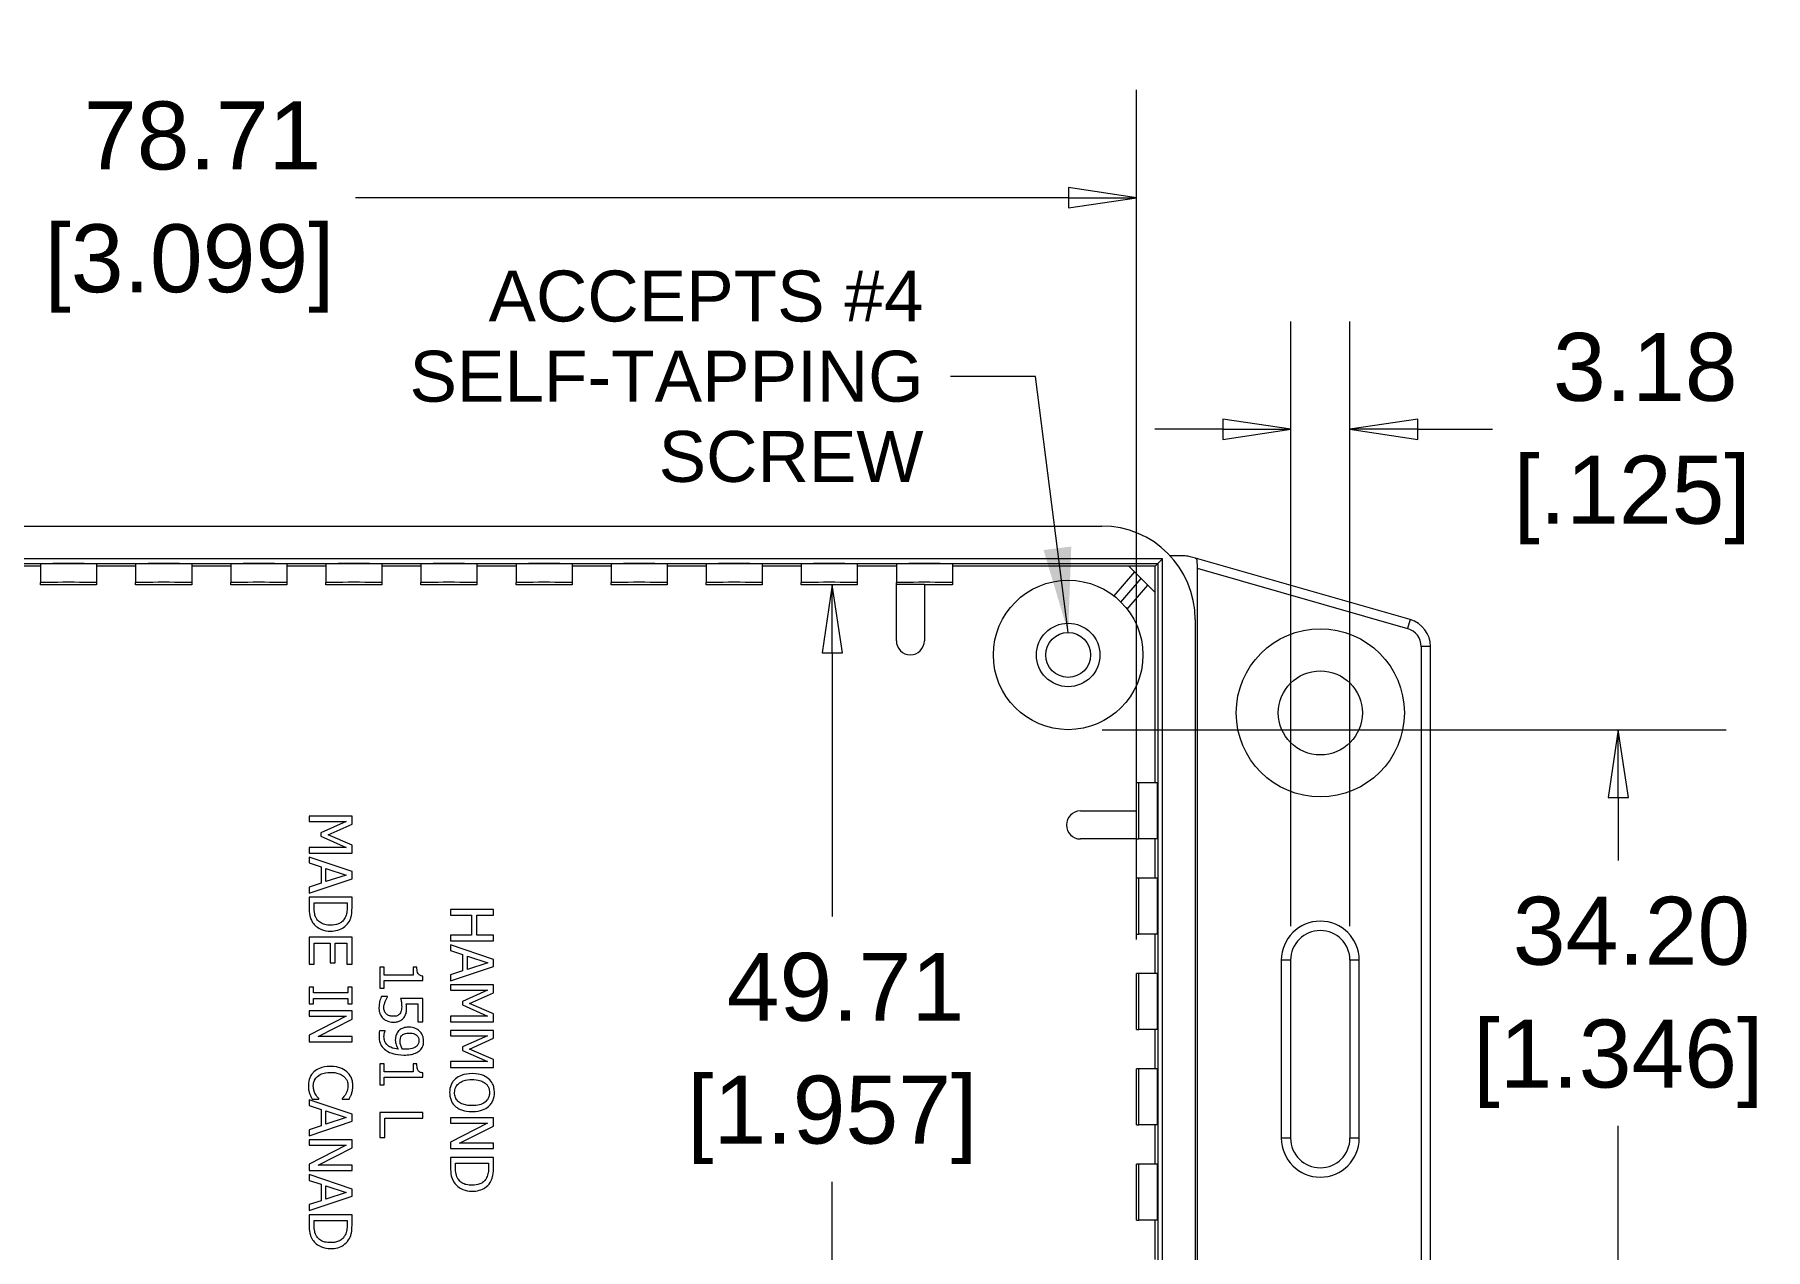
# Model space of a CAD drawing. Header units: millimetres. Extents: x 17 to 490, y 18 to 376.
# Drawn here: x 243.4 to 336.1, y 70.8 to 135.8 of the extents above; entities that cross this region are included whole.
import ezdxf

# ---------------------------------------------------------------- set-up
doc = ezdxf.new("R2010")
doc.units = ezdxf.units.MM
doc.header["$LTSCALE"] = 1.818182
for name, color, linetype, lineweight in [('Dimension (ANSI)', 7, 'Continuous', 9), ('Symbol (ANSI)', 7, 'Continuous', 9), ('Visible (ANSI)', 7, 'Continuous', 9), ('Visible Narrow (ANSI)', 7, 'Continuous', 9)]:
    doc.layers.add(name, color=color, linetype=linetype, lineweight=lineweight)
doc.styles.add('Note Text (ANSI)', font='arial.ttf')
doc.dimstyles.new('Default - mm (ANSI)', dxfattribs={"dimscale": 1.818182, "dimtxt": 2, "dimasz": 2, "dimexe": 3.175, "dimexo": 1, "dimgap": 0.8, "dimtad": 0, "dimtih": 1, "dimtoh": 1, "dimrnd": 1e-08, "dimzin": 4, "dimdsep": 46, "dimtxsty": 'Note Text (ANSI)', "dimblk": 'Filled-1', "dimcen": 0.09, "dimdle": 10, "dimclrd": 256, "dimclre": 256, "dimclrt": 256, "dimadec": 1, "dimazin": 0, "dimtfac": 1.524, "dimtofl": 0, "dimtmove": 0, "dimatfit": 3, "dimfxl": 0, "dimtolj": 1, "dimtzin": 0, "dimlwd": -1, "dimlwe": -1, "dimarcsym": 0})
doc.dimstyles.new('Default - mm (ANSI)$7', dxfattribs={"dimscale": 1.818182, "dimtxt": 2, "dimasz": 2.5, "dimexe": 3.175, "dimexo": 1, "dimgap": 0.8, "dimtad": 0, "dimtih": 1, "dimtoh": 1, "dimrnd": 1e-08, "dimzin": 4, "dimdsep": 46, "dimtxsty": 'Note Text (ANSI)', "dimblk": 'Filled-1', "dimcen": 0.09, "dimdle": 10, "dimclrd": 256, "dimclre": 256, "dimclrt": 256, "dimadec": 1, "dimazin": 0, "dimtfac": 1.524, "dimtofl": 0, "dimtmove": 0, "dimatfit": 3, "dimfxl": 0, "dimtolj": 1, "dimtzin": 0, "dimlwd": -1, "dimlwe": -1, "dimarcsym": 0})

# ---------------------------------------------------------------- blocks, each defined once
blk = doc.blocks.new('Filled-1')
at = {"color": 0}
for p, q in [((0, 0), (-1, 0.15)), ((-1, 0.15), (-1, -0.15)), ((-1, 0), (0, 0)), ((-1, -0.15), (0, 0))]:
    blk.add_line(p, q, dxfattribs=at)
at = {"color": 0, "flags": 128}
blk.add_lwpolyline([(-1, -0.15), (0, 0), (-1, 0.15), (-1, -0.15)], dxfattribs=at)
at = {"color": 0}
blk.add_solid([(-1, -0.15), (0, 0), (-1, 0.15), (-1, -0.15)], dxfattribs=at)
blk = doc.blocks.new('*D26')
at = {"layer": 'Defpoints', "color": 0, "transparency": 16777216}
for p in [(302.421, 127.05), (223.709, 85.532), (302.421, 85.532)]:
    blk.add_point(p, dxfattribs=at)
at = {"layer": 'Dimension (ANSI)', "transparency": 16777216}
for p, q in [((223.709, 87.35), (223.709, 132.823)), ((302.421, 87.35), (302.421, 132.823)), ((227.346, 127.05), (242.835, 127.05)), ((298.785, 127.05), (260.605, 127.05))]:
    blk.add_line(p, q, dxfattribs=at)
at = {"layer": 'Dimension (ANSI)', "transparency": 16777216, "xscale": 3.636363636363636, "yscale": 3.636363636363636, "zscale": 3.636363636363636, "rotation": 180}
blk.add_blockref('Filled-1', (223.709, 127.05), dxfattribs=at)
at = {"layer": 'Dimension (ANSI)', "transparency": 16777216, "xscale": 3.636363636363636, "yscale": 3.636363636363636, "zscale": 3.636363636363636}
blk.add_blockref('Filled-1', (302.421, 127.05), dxfattribs=at)
at = {"layer": 'Dimension (ANSI)', "transparency": 16777216, "attachment_point": 5, "style": 'Note Text (ANSI)'}
for s, insert, char_height in [('\\A1; 78.71', (251.72, 130.361), 3.6364), ('\\A1;[3.099]', (251.72, 123.265), 3.63636)]:
    blk.add_mtext(s, dxfattribs=dict(at, insert=insert, char_height=char_height))
blk = doc.blocks.new('*D27')
at = {"layer": 'Defpoints', "color": 0, "transparency": 16777216}
for p in [(287.474, 106.338), (284.474, 56.626), (286.134, 56.626)]:
    blk.add_point(p, dxfattribs=at)
at = {"layer": 'Dimension (ANSI)', "transparency": 16777216}
for p, q in [((286.134, 102.701), (286.134, 88.578)), ((286.134, 60.262), (286.134, 74.386))]:
    blk.add_line(p, q, dxfattribs=at)
at = {"layer": 'Dimension (ANSI)', "transparency": 16777216, "xscale": 3.636363636363636, "yscale": 3.636363636363636, "zscale": 3.636363636363636}
for p, rotation in [((286.134, 106.338), 90), ((286.134, 56.626), 270)]:
    blk.add_blockref('Filled-1', p, dxfattribs=dict(at, rotation=rotation))
at = {"layer": 'Dimension (ANSI)', "transparency": 16777216, "attachment_point": 5, "style": 'Note Text (ANSI)'}
for s, insert, char_height in [('\\A1; 49.71', (286.134, 84.793), 3.6364), ('\\A1;[1.957]', (286.134, 77.697), 3.63636)]:
    blk.add_mtext(s, dxfattribs=dict(at, insert=insert, char_height=char_height))
blk = doc.blocks.new('*D28')
at = {"layer": 'Defpoints', "color": 0, "transparency": 16777216}
for p in [(298.765, 98.582), (298.765, 64.382), (328.221, 64.382)]:
    blk.add_point(p, dxfattribs=at)
at = {"layer": 'Dimension (ANSI)', "transparency": 16777216}
for p, q in [((300.584, 98.582), (333.994, 98.582)), ((328.221, 94.946), (328.221, 91.579)), ((328.221, 68.018), (328.221, 77.385)), ((300.584, 64.382), (333.994, 64.382))]:
    blk.add_line(p, q, dxfattribs=at)
at = {"layer": 'Dimension (ANSI)', "transparency": 16777216, "xscale": 3.636363636363636, "yscale": 3.636363636363636, "zscale": 3.636363636363636}
for p, rotation in [((328.221, 98.582), 90), ((328.221, 64.382), 270)]:
    blk.add_blockref('Filled-1', p, dxfattribs=dict(at, rotation=rotation))
at = {"layer": 'Dimension (ANSI)', "transparency": 16777216, "attachment_point": 5, "style": 'Note Text (ANSI)'}
for s, insert, char_height in [('\\A1; 34.20', (328.221, 87.794), 3.6364), ('\\A1;[1.346]', (328.221, 80.697), 3.63636)]:
    blk.add_mtext(s, dxfattribs=dict(at, insert=insert, char_height=char_height))
blk = doc.blocks.new('*D41')
at = {"layer": 'Defpoints', "color": 0, "transparency": 16777216}
for p in [(310.678, 114.661), (310.678, 86.244), (313.853, 86.244)]:
    blk.add_point(p, dxfattribs=at)
at = {"layer": 'Dimension (ANSI)', "transparency": 16777216}
for p, q in [((310.678, 88.063), (310.678, 120.434)), ((313.853, 88.063), (313.853, 120.434)), ((307.042, 114.661), (303.405, 114.661)), ((317.489, 114.661), (321.486, 114.661))]:
    blk.add_line(p, q, dxfattribs=at)
at = {"layer": 'Dimension (ANSI)', "transparency": 16777216, "xscale": 3.636363636363636, "yscale": 3.636363636363636, "zscale": 3.636363636363636}
blk.add_blockref('Filled-1', (310.678, 114.661), dxfattribs=at)
at = {"layer": 'Dimension (ANSI)', "transparency": 16777216, "xscale": 3.636363636363636, "yscale": 3.636363636363636, "zscale": 3.636363636363636, "rotation": 180}
blk.add_blockref('Filled-1', (313.853, 114.661), dxfattribs=at)
at = {"layer": 'Dimension (ANSI)', "transparency": 16777216, "char_height": 3.6364, "attachment_point": 5, "style": 'Note Text (ANSI)'}
for s, insert in [('\\A1; 3.18', (328.958, 117.974)), ('\\A1;[.125]', (328.958, 110.876))]:
    blk.add_mtext(s, dxfattribs=dict(at, insert=insert))

msp = doc.modelspace()

# ---------------------------------------------------------------- linework, layer by layer
at = {"layer": 'Visible (ANSI)'}
for p, q in [((225.565, 109.482), (300.565, 109.482)), ((303.564, 107.481), (303.814, 107.731)), ((304.955, 107.882), (304.232, 107.882)), ((305.58, 107.763), (305.368, 107.824)), ((317.078, 104.473), (305.58, 107.763)), ((243.747, 107.338), (241.656, 107.338)), ((243.747, 107.462), (243.747, 106.462)), ((246.747, 107.462), (246.747, 106.462)), ((248.838, 107.338), (246.747, 107.338)), ((248.838, 107.462), (248.838, 106.462)), ((251.838, 107.462), (251.838, 106.462)), ((253.929, 107.338), (251.838, 107.338)), ((253.929, 107.462), (253.929, 106.462)), ((256.929, 107.462), (256.929, 106.462)), ((259.02, 107.338), (256.929, 107.338)), ((259.02, 107.462), (259.02, 106.462)), ((262.02, 107.462), (262.02, 106.462)), ((264.111, 107.338), (262.02, 107.338)), ((264.111, 107.462), (264.111, 106.462)), ((267.111, 107.462), (267.111, 106.462)), ((269.202, 107.338), (267.111, 107.338)), ((269.202, 107.462), (269.202, 106.462)), ((272.202, 107.462), (272.202, 106.462)), ((274.293, 107.338), (272.202, 107.338)), ((274.293, 107.462), (274.293, 106.462)), ((277.293, 107.462), (277.293, 106.462)), ((279.384, 107.338), (277.293, 107.338)), ((279.384, 107.462), (279.384, 106.462)), ((282.384, 107.462), (282.384, 106.462)), ((284.474, 107.338), (282.384, 107.338)), ((284.474, 107.462), (284.474, 106.462)), ((287.474, 107.462), (287.474, 106.462)), ((289.565, 107.338), (287.474, 107.338)), ((289.565, 107.462), (289.565, 106.462)), ((292.565, 107.462), (292.565, 106.462)), ((302.007, 107.338), (292.565, 107.338)), ((302.321, 107.024), (301.218, 105.742)), ((302.007, 107.338), (303.421, 105.924)), ((303.421, 107.338), (302.007, 107.338)), ((303.564, 107.481), (303.421, 107.338)), ((303.421, 105.924), (303.421, 107.338)), ((305.665, 107.219), (305.665, 55.745)), ((243.747, 106.338), (243.747, 106.462)), ((246.747, 106.338), (243.747, 106.338)), ((246.747, 106.462), (246.747, 106.338)), ((248.838, 106.338), (248.838, 106.462)), ((251.838, 106.338), (248.838, 106.338)), ((251.838, 106.462), (251.838, 106.338)), ((253.929, 106.338), (253.929, 106.462)), ((256.929, 106.338), (253.929, 106.338)), ((256.929, 106.462), (256.929, 106.338)), ((259.02, 106.338), (259.02, 106.462)), ((262.02, 106.338), (259.02, 106.338)), ((262.02, 106.462), (262.02, 106.338)), ((264.111, 106.338), (264.111, 106.462)), ((267.111, 106.338), (264.111, 106.338)), ((267.111, 106.462), (267.111, 106.338)), ((269.202, 106.338), (269.202, 106.462)), ((272.202, 106.338), (269.202, 106.338)), ((272.202, 106.462), (272.202, 106.338)), ((274.293, 106.338), (274.293, 106.462)), ((277.293, 106.338), (274.293, 106.338)), ((277.293, 106.462), (277.293, 106.338)), ((279.384, 106.338), (279.384, 106.462)), ((282.384, 106.338), (279.384, 106.338)), ((282.384, 106.462), (282.384, 106.338)), ((284.474, 106.338), (284.474, 106.462)), ((287.474, 106.338), (284.474, 106.338)), ((287.474, 106.462), (287.474, 106.338)), ((289.565, 106.349), (289.565, 106.462)), ((291.065, 106.349), (289.565, 106.349)), ((289.565, 103.338), (289.565, 106.349)), ((291.065, 106.349), (291.065, 103.338)), ((292.565, 106.338), (291.065, 106.338)), ((292.565, 106.462), (292.565, 106.338)), ((301.925, 105.035), (303.028, 106.317)), ((303.421, 95.732), (303.421, 105.924)), ((305.565, 104.482), (305.565, 58.482)), ((318.165, 59.933), (318.165, 103.031)), ((302.421, 94.232), (302.421, 95.732)), ((302.545, 95.732), (302.421, 95.732)), ((303.545, 95.732), (302.545, 95.732)), ((260.425, 93.949), (258.125, 93.949)), ((258.125, 93.949), (258.125, 93.664)), ((258.125, 93.664), (260.106, 93.664)), ((260.106, 93.664), (258.759, 93.069)), ((260.425, 93.532), (260.425, 93.949)), ((299.421, 94.232), (302.432, 94.232)), ((302.432, 92.732), (302.432, 94.232)), ((258.759, 93.069), (258.759, 92.883)), ((258.759, 92.883), (260.106, 92.283)), ((259.144, 92.958), (260.425, 93.532)), ((260.425, 92.402), (259.144, 92.958)), ((302.432, 92.732), (299.421, 92.732)), ((302.432, 92.732), (302.545, 92.732)), ((303.545, 92.732), (302.545, 92.732)), ((303.421, 90.632), (303.421, 92.732)), ((260.106, 92.283), (258.125, 92.283)), ((258.125, 92.283), (258.125, 91.977)), ((258.125, 91.977), (260.425, 91.977)), ((260.425, 90.984), (258.125, 91.759)), ((258.125, 91.759), (258.125, 91.45)), ((260.425, 91.977), (260.425, 92.402)), ((258.125, 91.45), (258.768, 91.241)), ((258.768, 91.241), (258.768, 90.363)), ((259.029, 90.447), (259.029, 91.157)), ((259.029, 91.157), (260.112, 90.803)), ((260.425, 90.607), (260.425, 90.984)), ((258.125, 89.832), (260.425, 90.607)), ((258.768, 90.363), (258.125, 90.154)), ((258.125, 90.154), (258.125, 89.832)), ((260.112, 90.803), (259.029, 90.447)), ((302.421, 87.632), (302.421, 90.632)), ((302.545, 90.632), (302.421, 90.632)), ((303.545, 90.632), (302.545, 90.632)), ((260.425, 89.614), (258.125, 89.614)), ((258.125, 89.614), (258.125, 89.085)), ((258.389, 89.075), (258.389, 89.308)), ((258.389, 89.308), (260.16, 89.308)), ((260.16, 89.308), (260.16, 89.075)), ((260.425, 89.09), (260.425, 89.614)), ((267.999, 88.951), (265.699, 88.951)), ((265.699, 88.951), (265.699, 88.646)), ((265.699, 88.646), (266.824, 88.646)), ((266.824, 88.646), (266.824, 87.587)), ((267.096, 87.587), (267.096, 88.646)), ((267.096, 88.646), (267.999, 88.646)), ((267.999, 88.646), (267.999, 88.951)), ((260.425, 87.469), (258.125, 87.469)), ((258.125, 87.469), (258.125, 86.03)), ((258.397, 86.03), (258.397, 87.163)), ((258.397, 87.163), (259.251, 87.163)), ((259.251, 87.163), (259.251, 86.106)), ((259.523, 86.106), (259.523, 87.163)), ((259.523, 87.163), (260.153, 87.163)), ((260.153, 87.163), (260.153, 86.03)), ((260.425, 86.03), (260.425, 87.469)), ((266.824, 87.587), (265.699, 87.587)), ((265.699, 87.587), (265.699, 87.281)), ((265.699, 87.281), (267.999, 87.281)), ((267.999, 87.587), (267.096, 87.587)), ((267.999, 87.281), (267.999, 87.587)), ((302.421, 87.632), (302.545, 87.632)), ((303.545, 87.632), (302.545, 87.632)), ((303.421, 85.532), (303.421, 87.632)), ((267.999, 86.288), (265.699, 87.063)), ((265.699, 87.063), (265.699, 86.754)), ((265.699, 86.754), (266.342, 86.545)), ((266.342, 86.545), (266.342, 85.667)), ((266.603, 85.751), (266.603, 86.461)), ((266.603, 86.461), (267.685, 86.107)), ((267.999, 85.911), (267.999, 86.288)), ((310.678, 76.719), (310.678, 86.244)), ((313.853, 86.244), (313.853, 76.719)), ((258.125, 86.03), (258.397, 86.03)), ((259.251, 86.106), (259.523, 86.106)), ((260.153, 86.03), (260.425, 86.03)), ((262.147, 85.866), (261.912, 85.866)), ((261.912, 85.866), (261.912, 84.744)), ((262.147, 85.448), (262.147, 85.866)), ((263.688, 85.448), (262.147, 85.448)), ((263.899, 85.866), (263.688, 85.866)), ((263.688, 85.866), (263.688, 85.448)), ((264.219, 85.152), (264.219, 85.39)), ((265.699, 85.136), (267.999, 85.911)), ((266.342, 85.667), (265.699, 85.458)), ((265.699, 85.458), (265.699, 85.136)), ((267.685, 86.107), (266.603, 85.751)), ((302.421, 82.532), (302.421, 85.532)), ((302.545, 85.532), (302.421, 85.532)), ((303.545, 85.532), (302.545, 85.532)), ((258.36, 84.796), (258.125, 84.796)), ((258.125, 84.796), (258.125, 83.905)), ((258.36, 84.503), (258.36, 84.796)), ((260.19, 84.503), (258.36, 84.503)), ((260.425, 84.796), (260.19, 84.796)), ((260.19, 84.796), (260.19, 84.503)), ((260.425, 83.905), (260.425, 84.796)), ((261.912, 84.744), (262.147, 84.744)), ((262.147, 84.744), (262.147, 85.152)), ((262.147, 85.152), (264.219, 85.152)), ((267.999, 84.918), (265.699, 84.918)), ((265.699, 84.918), (265.699, 84.633)), ((265.699, 84.633), (267.68, 84.633)), ((267.68, 84.633), (266.332, 84.038)), ((266.718, 83.926), (267.999, 84.5)), ((267.999, 84.5), (267.999, 84.918)), ((258.125, 83.905), (258.36, 83.905)), ((260.425, 83.527), (258.125, 83.527)), ((258.125, 83.527), (258.125, 83.241)), ((258.36, 83.905), (258.36, 84.198)), ((258.36, 84.198), (260.19, 84.198)), ((260.19, 84.198), (260.19, 83.905)), ((260.19, 83.905), (260.425, 83.905)), ((260.425, 83.092), (260.425, 83.527)), ((262.32, 84.296), (261.994, 84.296)), ((262.32, 84.274), (262.32, 84.296)), ((264.212, 84.201), (263.026, 84.201)), ((263.328, 83.905), (263.941, 83.905)), ((263.941, 83.905), (263.941, 82.939)), ((264.212, 82.939), (264.212, 84.201)), ((266.332, 84.038), (266.332, 83.852)), ((266.332, 83.852), (267.68, 83.252)), ((267.999, 83.371), (266.718, 83.926)), ((260.108, 83.241), (258.125, 82.224)), ((258.125, 83.241), (260.108, 83.241)), ((258.604, 82.166), (260.425, 83.092)), ((263.941, 82.939), (264.212, 82.939)), ((267.68, 83.252), (265.699, 83.252)), ((265.699, 83.252), (265.699, 82.946)), ((265.699, 82.946), (267.999, 82.946)), ((267.999, 82.48), (265.699, 82.48)), ((265.699, 82.48), (265.699, 82.195)), ((267.999, 82.946), (267.999, 83.371)), ((267.999, 82.062), (267.999, 82.48)), ((302.421, 82.532), (302.545, 82.532)), ((303.545, 82.532), (302.545, 82.532)), ((303.421, 80.432), (303.421, 82.532)), ((258.125, 82.224), (258.125, 81.881)), ((258.125, 81.881), (260.425, 81.881)), ((260.425, 82.166), (258.604, 82.166)), ((260.425, 81.881), (260.425, 82.166)), ((262.195, 82.459), (261.899, 82.459)), ((262.195, 82.444), (262.195, 82.459)), ((265.699, 82.195), (267.68, 82.195)), ((267.68, 82.195), (266.332, 81.6)), ((266.332, 81.6), (266.332, 81.414)), ((266.718, 81.488), (267.999, 82.062)), ((262.147, 80.688), (261.912, 80.688)), ((261.912, 80.688), (261.912, 79.566)), ((262.147, 80.27), (262.147, 80.688)), ((263.899, 80.688), (263.688, 80.688)), ((263.688, 80.688), (263.688, 80.27)), ((267.68, 80.814), (265.699, 80.814)), ((265.699, 80.814), (265.699, 80.508)), ((266.332, 81.414), (267.68, 80.814)), ((267.999, 80.933), (266.718, 81.488)), ((267.999, 80.508), (267.999, 80.933)), ((263.688, 80.27), (262.147, 80.27)), ((262.147, 79.566), (262.147, 79.974)), ((262.147, 79.974), (264.219, 79.974)), ((264.219, 79.974), (264.219, 80.213)), ((265.699, 80.508), (267.999, 80.508)), ((302.421, 77.432), (302.421, 80.432)), ((302.545, 80.432), (302.421, 80.432)), ((303.545, 80.432), (302.545, 80.432)), ((260.425, 78), (258.125, 78.776)), ((258.125, 78.776), (258.125, 78.466)), ((258.281, 78.813), (258.647, 78.813)), ((258.647, 78.813), (258.647, 78.835)), ((259.903, 78.837), (259.903, 78.813)), ((259.903, 78.813), (260.272, 78.813)), ((261.912, 79.566), (262.147, 79.566)), ((258.125, 78.466), (258.768, 78.257)), ((258.768, 78.257), (258.768, 77.38)), ((259.029, 77.463), (259.029, 78.174)), ((259.029, 78.174), (260.112, 77.819)), ((260.425, 77.624), (260.425, 78)), ((264.212, 78.09), (261.912, 78.09)), ((261.912, 78.09), (261.912, 76.757)), ((264.212, 77.784), (264.212, 78.09)), ((258.125, 76.848), (260.425, 77.624)), ((258.768, 77.38), (258.125, 77.171)), ((258.125, 77.171), (258.125, 76.848)), ((260.112, 77.819), (259.029, 77.463)), ((262.184, 76.757), (262.184, 77.784)), ((262.184, 77.784), (264.212, 77.784)), ((267.999, 77.804), (265.699, 77.804)), ((265.699, 77.804), (265.699, 77.518)), ((267.682, 77.518), (265.699, 76.501)), ((265.699, 77.518), (267.682, 77.518)), ((266.178, 76.443), (267.999, 77.369)), ((267.999, 77.369), (267.999, 77.804)), ((302.421, 77.432), (302.545, 77.432)), ((303.545, 77.432), (302.545, 77.432)), ((303.421, 75.332), (303.421, 77.432)), ((260.425, 76.63), (258.125, 76.63)), ((258.125, 76.63), (258.125, 76.345)), ((260.108, 76.345), (258.125, 75.327)), ((258.125, 76.345), (260.108, 76.345)), ((258.604, 75.27), (260.425, 76.196)), ((260.425, 76.196), (260.425, 76.63)), ((261.912, 76.757), (262.184, 76.757)), ((265.699, 76.501), (265.699, 76.158)), ((265.699, 76.158), (267.999, 76.158)), ((267.999, 76.443), (266.178, 76.443)), ((267.999, 76.158), (267.999, 76.443)), ((258.125, 75.327), (258.125, 74.984)), ((260.425, 75.27), (258.604, 75.27)), ((260.425, 74.984), (260.425, 75.27)), ((267.999, 75.692), (265.699, 75.692)), ((265.699, 75.692), (265.699, 75.162)), ((265.963, 75.153), (265.963, 75.386)), ((265.963, 75.386), (267.734, 75.386)), ((267.734, 75.386), (267.734, 75.153)), ((267.999, 75.168), (267.999, 75.692)), ((302.421, 72.332), (302.421, 75.332)), ((302.545, 75.332), (302.421, 75.332)), ((303.545, 75.332), (302.545, 75.332)), ((258.125, 74.984), (260.425, 74.984)), ((260.425, 73.991), (258.125, 74.766)), ((258.125, 74.766), (258.125, 74.457)), ((258.125, 74.457), (258.768, 74.248)), ((258.768, 74.248), (258.768, 73.37)), ((259.029, 73.454), (259.029, 74.164)), ((259.029, 74.164), (260.112, 73.81)), ((258.125, 72.839), (260.425, 73.615)), ((258.768, 73.37), (258.125, 73.162)), ((260.112, 73.81), (259.029, 73.454)), ((260.425, 73.615), (260.425, 73.991)), ((258.125, 73.162), (258.125, 72.839)), ((260.425, 72.621), (258.125, 72.621)), ((258.125, 72.621), (258.125, 72.092)), ((258.389, 72.082), (258.389, 72.315)), ((258.389, 72.315), (260.16, 72.315)), ((260.16, 72.315), (260.16, 72.082)), ((260.425, 72.097), (260.425, 72.621)), ((302.421, 72.332), (302.545, 72.332)), ((303.545, 72.332), (302.545, 72.332)), ((303.421, 70.232), (303.421, 72.332))]:
    msp.add_line(p, q, dxfattribs=at)
for centre, radius in [((298.765, 102.582), 4), ((298.765, 102.582), 1.7), ((312.265, 99.482), 4.5), ((298.765, 102.582), 1.2), ((312.265, 99.482), 2.25)]:
    msp.add_circle(centre, radius, dxfattribs=at)
for centre, radius, start, end in [((316.665, 103.031), 1.5, 0, 74.03132), ((290.315, 103.338), 0.75, 180, 0), ((299.421, 93.482), 0.75, 90, 270), ((312.265, 86.244), 1.588, 0, 180), ((312.265, 76.719), 1.588, 180, 0)]:
    msp.add_arc(centre, radius, start, end, dxfattribs=at)
for centre, major_axis, ratio, start_param, end_param in [((300.565, 104.482), (3.536, 3.536), 0.999981, 5.497797, 7.068574), ((245.247, 107.462), (-1.5, 0), 0.004363, 3.141593, 6.283185), ((250.338, 107.462), (-1.5, 0), 0.004363, 3.141593, 6.283185), ((255.429, 107.462), (-1.5, 0), 0.004363, 3.141593, 6.283185), ((260.52, 107.462), (-1.5, 0), 0.004363, 3.141593, 6.283185), ((265.611, 107.462), (-1.5, 0), 0.004363, 3.141593, 6.283185), ((270.702, 107.462), (-1.5, 0), 0.004363, 3.141593, 6.283185), ((275.793, 107.462), (-1.5, 0), 0.004363, 3.141593, 6.283185), ((280.884, 107.462), (-1.5, 0), 0.004363, 3.141593, 6.283185), ((285.974, 107.462), (-1.5, 0), 0.004363, 3.141593, 6.283185), ((291.065, 107.462), (-1.5, 0), 0.004363, 3.141593, 6.283185), ((245.247, 106.462), (-1.5, 0), 0.004363, 3.141593, 6.283185), ((250.338, 106.462), (-1.5, 0), 0.004363, 3.141593, 6.283185), ((255.429, 106.462), (-1.5, 0), 0.004363, 3.141593, 6.283185), ((260.52, 106.462), (-1.5, 0), 0.004363, 3.141593, 6.283185), ((265.611, 106.462), (-1.5, 0), 0.004363, 3.141593, 6.283185), ((270.702, 106.462), (-1.5, 0), 0.004363, 3.141593, 6.283185), ((275.793, 106.462), (-1.5, 0), 0.004363, 3.141593, 6.283185), ((280.884, 106.462), (-1.5, 0), 0.004363, 3.141593, 6.283185), ((285.974, 106.462), (-1.5, 0), 0.004363, 3.141593, 6.283185), ((291.065, 106.462), (-1.5, 0), 0.004363, 3.141593, 6.283185), ((302.545, 94.232), (0, -1.5), 0.004363, 0, 3.141593), ((303.545, 94.232), (0, 1.5), 0.004363, 3.141593, 6.283185), ((302.545, 89.132), (0, -1.5), 0.004363, 0, 3.141593), ((303.545, 89.132), (0, 1.5), 0.004363, 3.141593, 6.283185), ((302.545, 84.032), (0, -1.5), 0.004363, 0, 3.141593), ((303.545, 84.032), (0, 1.5), 0.004363, 3.141593, 6.283185), ((302.545, 78.932), (0, -1.5), 0.004363, 0, 3.141593), ((303.545, 78.932), (0, 1.5), 0.004363, 3.141593, 6.283185), ((302.545, 73.832), (0, -1.5), 0.004363, 0, 3.141593), ((303.545, 73.832), (0, 1.5), 0.004363, 3.141593, 6.283185)]:
    msp.add_ellipse(centre, major_axis=major_axis, ratio=ratio, start_param=start_param, end_param=end_param, dxfattribs=at)
for points, knots in [([(305.368, 107.824), (305.328, 107.835), (305.284, 107.846), (305.153, 107.871), (305.057, 107.882), (304.955, 107.882)], [1.24018026, 1.24018026, 1.24018026, 1.24018026, 1.26012077, 1.26012077, 1.2962659, 1.2962659, 1.2962659, 1.2962659]), ([(305.58, 107.763), (305.601, 107.757), (305.619, 107.74), (305.645, 107.682), (305.653, 107.641), (305.662, 107.547), (305.664, 107.487), (305.666, 107.356), (305.665, 107.285), (305.665, 107.219)], [0.0788412, 0.0788412, 0.0788412, 0.0788412, 0.09816242, 0.09816242, 0.11748363, 0.11748363, 0.13738965, 0.13738965, 0.15729567, 0.15729567, 0.15729567, 0.15729567]), ([(258.125, 89.085), (258.125, 88.939), (258.132, 88.768), (258.175, 88.56), (258.208, 88.432), (258.309, 88.27)], [-0.1845526, -0.1845526, -0.1845526, -0.1845526, -0.0573574, -0.0573574, 0, 0, 0, 0]), ([(258.542, 88.44), (258.513, 88.481), (258.489, 88.525), (258.44, 88.637), (258.428, 88.692), (258.398, 88.833), (258.389, 88.958), (258.389, 89.075)], [-0.04883375, -0.04883375, -0.04883375, -0.04883375, -0.04319559, -0.04319559, -0.03526418, -0.03526418, 0, 0, 0, 0]), ([(260.16, 89.075), (260.16, 88.892), (260.141, 88.786), (260.106, 88.637), (260.071, 88.55), (260.022, 88.468)], [-0.0460514, -0.0460514, -0.0460514, -0.0460514, -0.02855229, -0.02855229, 0, 0, 0, 0]), ([(260.242, 88.266), (260.305, 88.362), (260.347, 88.471), (260.392, 88.64), (260.425, 88.781), (260.425, 89.09)], [-0.2683592, -0.2683592, -0.2683592, -0.2683592, -0.0928759, -0.0928759, 0, 0, 0, 0]), ([(258.309, 88.27), (258.364, 88.187), (258.431, 88.115), (258.597, 87.982), (258.693, 87.93), (258.938, 87.828), (259.103, 87.8), (259.273, 87.8)], [-0.1051826, -0.1051826, -0.1051826, -0.1051826, -0.0796413, -0.0796413, -0.0508324, -0.0508324, 0, 0, 0, 0]), ([(259.277, 88.119), (259.173, 88.119), (259.067, 88.128), (258.901, 88.169), (258.815, 88.198), (258.655, 88.303), (258.592, 88.365), (258.542, 88.44)], [-0.1040739, -0.1040739, -0.1040739, -0.1040739, -0.0575277, -0.0575277, -0.0269363, -0.0269363, 0, 0, 0, 0]), ([(259.273, 87.8), (259.401, 87.8), (259.531, 87.814), (259.795, 87.886), (259.893, 87.94), (260.076, 88.063), (260.168, 88.155), (260.242, 88.266)], [-0.08919935, -0.08919935, -0.08919935, -0.08919935, -0.06602777, -0.06602777, -0.03998556, -0.03998556, 0, 0, 0, 0]), ([(260.022, 88.468), (259.984, 88.405), (259.937, 88.35), (259.825, 88.256), (259.761, 88.219), (259.562, 88.138), (259.417, 88.119), (259.277, 88.119)], [-0.0862397, -0.0862397, -0.0862397, -0.0862397, -0.06442755, -0.06442755, -0.04224598, -0.04224598, 0, 0, 0, 0]), ([(264.219, 85.39), (264.188, 85.393), (264.157, 85.398), (264.1, 85.413), (264.075, 85.422), (264.026, 85.45), (264.003, 85.468), (263.974, 85.503), (263.953, 85.532), (263.907, 85.667), (263.899, 85.767), (263.899, 85.866)], [-0.1517394, -0.1517394, -0.1517394, -0.1517394, -0.1151092, -0.1151092, -0.0834926, -0.0834926, -0.0492266, -0.0492266, -0.02948, -0.02948, 0, 0, 0, 0]), ([(261.994, 84.296), (261.951, 84.209), (261.921, 84.113), (261.886, 83.959), (261.863, 83.844), (261.863, 83.694)], [-0.1161649, -0.1161649, -0.1161649, -0.1161649, -0.0450167, -0.0450167, 0, 0, 0, 0]), ([(261.863, 83.694), (261.863, 83.629), (261.869, 83.565), (261.892, 83.459), (261.908, 83.4), (261.979, 83.255), (262.027, 83.187), (262.089, 83.13)], [-0.08322023, -0.08322023, -0.08322023, -0.08322023, -0.04831177, -0.04831177, -0.02531764, -0.02531764, 0, 0, 0, 0]), ([(262.13, 83.689), (262.13, 83.745), (262.134, 83.804), (262.161, 83.916), (262.178, 83.971), (262.197, 84.026)], [-0.03443792, -0.03443792, -0.03443792, -0.03443792, -0.01739739, -0.01739739, 0, 0, 0, 0]), ([(262.27, 83.357), (262.246, 83.378), (262.225, 83.401), (262.189, 83.452), (262.174, 83.479), (262.152, 83.538), (262.13, 83.601), (262.13, 83.689)], [-0.0762672, -0.0762672, -0.0762672, -0.0762672, -0.05108229, -0.05108229, -0.02623546, -0.02623546, 0, 0, 0, 0]), ([(262.197, 84.026), (262.215, 84.076), (262.236, 84.125), (262.27, 84.191), (262.294, 84.239), (262.32, 84.274)], [-0.046395, -0.046395, -0.046395, -0.046395, -0.01298423, -0.01298423, 0, 0, 0, 0]), ([(263.082, 83.746), (263.082, 83.653), (263.071, 83.557), (263.027, 83.441), (263.005, 83.403), (262.976, 83.37)], [-0.03715531, -0.03715531, -0.03715531, -0.03715531, -0.01333938, -0.01333938, 0, 0, 0, 0]), ([(263.026, 84.201), (263.04, 84.139), (263.053, 84.061), (263.068, 83.966), (263.082, 83.872), (263.082, 83.746)], [-0.1079239, -0.1079239, -0.1079239, -0.1079239, -0.037632, -0.037632, 0, 0, 0, 0]), ([(263.198, 83.163), (263.225, 83.199), (263.249, 83.237), (263.288, 83.316), (263.303, 83.356), (263.322, 83.437), (263.341, 83.527), (263.341, 83.696)], [-0.158347, -0.158347, -0.158347, -0.158347, -0.1029811, -0.1029811, -0.0506947, -0.0506947, 0, 0, 0, 0]), ([(263.341, 83.696), (263.341, 83.729), (263.34, 83.762), (263.338, 83.811), (263.335, 83.85), (263.328, 83.905)], [-0.05051489, -0.05051489, -0.05051489, -0.05051489, -0.01649949, -0.01649949, 0, 0, 0, 0]), ([(262.089, 83.13), (262.16, 83.063), (262.243, 83.014), (262.396, 82.956), (262.498, 82.926), (262.642, 82.926)], [-0.1077922, -0.1077922, -0.1077922, -0.1077922, -0.0432601, -0.0432601, 0, 0, 0, 0]), ([(262.644, 83.239), (262.532, 83.239), (262.464, 83.258), (262.369, 83.29), (262.316, 83.318), (262.27, 83.357)], [-0.03014054, -0.03014054, -0.03014054, -0.03014054, -0.01816164, -0.01816164, 0, 0, 0, 0]), ([(262.642, 82.926), (262.715, 82.926), (262.791, 82.932), (262.914, 82.96), (262.969, 82.978), (263.095, 83.052), (263.151, 83.102), (263.198, 83.163)], [-0.07247387, -0.07247387, -0.07247387, -0.07247387, -0.04374222, -0.04374222, -0.02305631, -0.02305631, 0, 0, 0, 0]), ([(262.976, 83.37), (262.958, 83.348), (262.938, 83.329), (262.886, 83.291), (262.858, 83.278), (262.784, 83.248), (262.714, 83.239), (262.644, 83.239)], [-0.03127308, -0.03127308, -0.03127308, -0.03127308, -0.02692445, -0.02692445, -0.02107918, -0.02107918, 0, 0, 0, 0]), ([(263.464, 82.658), (263.389, 82.658), (263.313, 82.651), (263.191, 82.624), (263.126, 82.604), (262.987, 82.525), (262.927, 82.472), (262.877, 82.408)], [-0.08385592, -0.08385592, -0.08385592, -0.08385592, -0.04804451, -0.04804451, -0.02434338, -0.02434338, 0, 0, 0, 0]), ([(264.042, 82.442), (263.969, 82.511), (263.883, 82.563), (263.732, 82.622), (263.625, 82.658), (263.464, 82.658)], [-0.1283487, -0.1283487, -0.1283487, -0.1283487, -0.0481328, -0.0481328, 0, 0, 0, 0]), ([(261.899, 82.459), (261.885, 82.416), (261.878, 82.373), (261.872, 82.316), (261.867, 82.262), (261.867, 82.198)], [-0.08447105, -0.08447105, -0.08447105, -0.08447105, -0.01933651, -0.01933651, 0, 0, 0, 0]), ([(261.867, 82.198), (261.867, 82.102), (261.876, 82.006), (261.918, 81.831), (261.948, 81.757), (262.054, 81.58), (262.136, 81.493), (262.234, 81.42)], [-0.0904681, -0.0904681, -0.0904681, -0.0904681, -0.06194261, -0.06194261, -0.03658693, -0.03658693, 0, 0, 0, 0]), ([(262.133, 82.157), (262.133, 82.239), (262.148, 82.309), (262.172, 82.391), (262.182, 82.421), (262.195, 82.444)], [-0.02185704, -0.02185704, -0.02185704, -0.02185704, -0.00774924, -0.00774924, 0, 0, 0, 0]), ([(262.901, 81.486), (262.763, 81.495), (262.619, 81.521), (262.397, 81.625), (262.337, 81.676), (262.249, 81.765), (262.208, 81.825), (262.147, 81.977), (262.133, 82.067), (262.133, 82.157)], [-0.08504968, -0.08504968, -0.08504968, -0.08504968, -0.06466507, -0.06466507, -0.04920119, -0.04920119, -0.02698509, -0.02698509, 0, 0, 0, 0]), ([(262.877, 82.408), (262.829, 82.345), (262.79, 82.274), (262.761, 82.166), (262.741, 82.089), (262.741, 81.965)], [-0.1295484, -0.1295484, -0.1295484, -0.1295484, -0.037181, -0.037181, 0, 0, 0, 0]), ([(262.741, 81.965), (262.741, 81.881), (262.752, 81.799), (262.798, 81.665), (262.832, 81.587), (262.901, 81.486)], [-0.08938383, -0.08938383, -0.08938383, -0.08938383, -0.03698406, -0.03698406, 0, 0, 0, 0]), ([(262.996, 81.896), (262.996, 81.97), (263.005, 82.035), (263.03, 82.119), (263.05, 82.155), (263.077, 82.188)], [-0.02616666, -0.02616666, -0.02616666, -0.02616666, -0.01272033, -0.01272033, 0, 0, 0, 0]), ([(263.123, 81.484), (263.074, 81.557), (263.046, 81.632), (263.01, 81.752), (262.996, 81.824), (262.996, 81.896)], [-0.03747485, -0.03747485, -0.03747485, -0.03747485, -0.02153251, -0.02153251, 0, 0, 0, 0]), ([(263.077, 82.188), (263.098, 82.215), (263.123, 82.239), (263.185, 82.285), (263.216, 82.299), (263.308, 82.335), (263.392, 82.345), (263.477, 82.345)], [-0.03938111, -0.03938111, -0.03938111, -0.03938111, -0.03320291, -0.03320291, -0.02545618, -0.02545618, 0, 0, 0, 0]), ([(263.876, 81.64), (263.848, 81.613), (263.814, 81.591), (263.724, 81.543), (263.67, 81.527), (263.537, 81.489), (263.401, 81.478), (263.269, 81.478)], [-0.05204138, -0.05204138, -0.05204138, -0.05204138, -0.04732645, -0.04732645, -0.0398666, -0.0398666, 0, 0, 0, 0]), ([(263.477, 82.345), (263.531, 82.345), (263.585, 82.341), (263.683, 82.324), (263.728, 82.312), (263.832, 82.266), (263.872, 82.234), (263.934, 82.171), (263.959, 82.133), (263.998, 82.038), (264.007, 81.984), (264.007, 81.929)], [-0.0608988, -0.0608988, -0.0608988, -0.0608988, -0.05119306, -0.05119306, -0.04281988, -0.04281988, -0.03059362, -0.03059362, -0.01648294, -0.01648294, 0, 0, 0, 0]), ([(264.007, 81.929), (264.007, 81.899), (264.004, 81.869), (263.993, 81.818), (263.985, 81.788), (263.948, 81.713), (263.913, 81.674), (263.876, 81.64)], [-0.0381038, -0.0381038, -0.0381038, -0.0381038, -0.02495608, -0.02495608, -0.01505633, -0.01505633, 0, 0, 0, 0]), ([(264.258, 81.927), (264.258, 81.981), (264.252, 82.035), (264.225, 82.151), (264.204, 82.206), (264.149, 82.32), (264.102, 82.386), (264.042, 82.442)], [-0.04885154, -0.04885154, -0.04885154, -0.04885154, -0.03789932, -0.03789932, -0.02470391, -0.02470391, 0, 0, 0, 0]), ([(264.051, 81.417), (264.085, 81.448), (264.114, 81.482), (264.166, 81.558), (264.188, 81.598), (264.229, 81.697), (264.258, 81.791), (264.258, 81.927)], [-0.1020421, -0.1020421, -0.1020421, -0.1020421, -0.071563, -0.071563, -0.0410079, -0.0410079, 0, 0, 0, 0]), ([(262.234, 81.42), (262.359, 81.328), (262.508, 81.269), (262.774, 81.202), (262.953, 81.167), (263.2, 81.167)], [-0.1712955, -0.1712955, -0.1712955, -0.1712955, -0.0740086, -0.0740086, 0, 0, 0, 0]), ([(263.269, 81.478), (263.224, 81.478), (263.203, 81.479), (263.165, 81.481), (263.142, 81.482), (263.123, 81.484)], [-0.01149281, -0.01149281, -0.01149281, -0.01149281, -0.00557609, -0.00557609, 0, 0, 0, 0]), ([(263.2, 81.167), (263.317, 81.167), (263.44, 81.174), (263.613, 81.203), (263.715, 81.224), (263.908, 81.308), (263.986, 81.355), (264.051, 81.417)], [-0.1362043, -0.1362043, -0.1362043, -0.1362043, -0.0631744, -0.0631744, -0.0271193, -0.0271193, 0, 0, 0, 0]), ([(264.219, 80.213), (264.188, 80.215), (264.157, 80.22), (264.1, 80.235), (264.075, 80.244), (264.026, 80.272), (264.003, 80.29), (263.974, 80.325), (263.953, 80.354), (263.907, 80.489), (263.899, 80.59), (263.899, 80.688)], [-0.1517394, -0.1517394, -0.1517394, -0.1517394, -0.1151092, -0.1151092, -0.0834926, -0.0834926, -0.0492266, -0.0492266, -0.02948, -0.02948, 0, 0, 0, 0]), ([(258.386, 80.268), (258.336, 80.223), (258.292, 80.173), (258.215, 80.063), (258.184, 80.004), (258.121, 79.845), (258.084, 79.71), (258.084, 79.529)], [-0.125103, -0.125103, -0.125103, -0.125103, -0.0897673, -0.0897673, -0.0544998, -0.0544998, 0, 0, 0, 0]), ([(258.348, 79.525), (258.348, 79.578), (258.354, 79.63), (258.38, 79.741), (258.401, 79.791), (258.459, 79.905), (258.512, 79.97), (258.578, 80.026)], [-0.04888247, -0.04888247, -0.04888247, -0.04888247, -0.03826723, -0.03826723, -0.02584744, -0.02584744, 0, 0, 0, 0]), ([(259.273, 80.557), (259.025, 80.557), (258.835, 80.516), (258.572, 80.408), (258.472, 80.348), (258.386, 80.268)], [-0.08532834, -0.08532834, -0.08532834, -0.08532834, -0.03516489, -0.03516489, 0, 0, 0, 0]), ([(258.578, 80.026), (258.662, 80.097), (258.761, 80.147), (258.926, 80.202), (259.053, 80.239), (259.273, 80.239)], [-0.1813623, -0.1813623, -0.1813623, -0.1813623, -0.0660647, -0.0660647, 0, 0, 0, 0]), ([(260.149, 80.27), (260.04, 80.367), (259.914, 80.436), (259.693, 80.512), (259.534, 80.557), (259.273, 80.557)], [-0.2074474, -0.2074474, -0.2074474, -0.2074474, -0.078215, -0.078215, 0, 0, 0, 0]), ([(259.273, 80.239), (259.41, 80.239), (259.573, 80.223), (259.817, 80.134), (259.898, 80.091), (259.968, 80.034)], [-0.07815743, -0.07815743, -0.07815743, -0.07815743, -0.02716702, -0.02716702, 0, 0, 0, 0]), ([(259.968, 80.034), (260.009, 79.999), (260.045, 79.96), (260.108, 79.875), (260.134, 79.829), (260.188, 79.699), (260.205, 79.614), (260.205, 79.525)], [-0.05820674, -0.05820674, -0.05820674, -0.05820674, -0.04227448, -0.04227448, -0.02666837, -0.02666837, 0, 0, 0, 0]), ([(260.466, 79.523), (260.466, 79.604), (260.458, 79.685), (260.426, 79.839), (260.402, 79.91), (260.315, 80.091), (260.242, 80.188), (260.149, 80.27)], [-0.08451684, -0.08451684, -0.08451684, -0.08451684, -0.06014884, -0.06014884, -0.03726814, -0.03726814, 0, 0, 0, 0]), ([(265.963, 79.899), (265.912, 79.853), (265.866, 79.803), (265.787, 79.694), (265.754, 79.636), (265.672, 79.439), (265.65, 79.299), (265.65, 79.157)], [-0.08600484, -0.08600484, -0.08600484, -0.08600484, -0.06386066, -0.06386066, -0.04266518, -0.04266518, 0, 0, 0, 0]), ([(265.915, 79.155), (265.915, 79.205), (265.919, 79.256), (265.939, 79.352), (265.954, 79.397), (266.009, 79.514), (266.058, 79.577), (266.199, 79.706), (266.289, 79.752), (266.525, 79.837), (266.691, 79.854), (266.849, 79.854)], [-0.120367, -0.120367, -0.120367, -0.120367, -0.1075859, -0.1075859, -0.0955636, -0.0955636, -0.0749754, -0.0749754, -0.0472762, -0.0472762, 0, 0, 0, 0]), ([(266.849, 80.173), (266.652, 80.173), (266.455, 80.147), (266.159, 80.035), (266.054, 79.977), (265.963, 79.899)], [-0.09488326, -0.09488326, -0.09488326, -0.09488326, -0.03606784, -0.03606784, 0, 0, 0, 0]), ([(267.736, 79.897), (267.624, 79.99), (267.496, 80.056), (267.272, 80.129), (267.11, 80.173), (266.849, 80.173)], [-0.205367, -0.205367, -0.205367, -0.205367, -0.0783333, -0.0783333, 0, 0, 0, 0]), ([(266.849, 79.854), (266.969, 79.854), (267.142, 79.843), (267.394, 79.759), (267.474, 79.72), (267.544, 79.666)], [-0.07963564, -0.07963564, -0.07963564, -0.07963564, -0.02644753, -0.02644753, 0, 0, 0, 0]), ([(268.047, 79.157), (268.047, 79.239), (268.039, 79.322), (268.006, 79.478), (267.981, 79.551), (267.895, 79.727), (267.825, 79.819), (267.736, 79.897)], [-0.08322583, -0.08322583, -0.08322583, -0.08322583, -0.05862173, -0.05862173, -0.0354892, -0.0354892, 0, 0, 0, 0]), ([(258.084, 79.529), (258.084, 79.451), (258.088, 79.371), (258.113, 79.242), (258.131, 79.18), (258.151, 79.118)], [-0.0393811, -0.0393811, -0.0393811, -0.0393811, -0.019306, -0.019306, 0, 0, 0, 0]), ([(258.151, 79.118), (258.168, 79.065), (258.189, 79.007), (258.236, 78.909), (258.259, 78.861), (258.281, 78.813)], [-0.03286675, -0.03286675, -0.03286675, -0.03286675, -0.01588248, -0.01588248, 0, 0, 0, 0]), ([(258.462, 79.079), (258.427, 79.142), (258.401, 79.211), (258.371, 79.314), (258.348, 79.398), (258.348, 79.525)], [-0.1142443, -0.1142443, -0.1142443, -0.1142443, -0.0381612, -0.0381612, 0, 0, 0, 0]), ([(258.647, 78.835), (258.618, 78.864), (258.586, 78.902), (258.547, 78.951), (258.51, 78.997), (258.462, 79.079)], [-0.07931349, -0.07931349, -0.07931349, -0.07931349, -0.02845868, -0.02845868, 0, 0, 0, 0]), ([(260.095, 79.096), (260.065, 79.043), (260.031, 78.989), (259.963, 78.906), (259.934, 78.871), (259.903, 78.837)], [-0.03206049, -0.03206049, -0.03206049, -0.03206049, -0.01374713, -0.01374713, 0, 0, 0, 0]), ([(260.205, 79.525), (260.205, 79.445), (260.197, 79.363), (260.163, 79.25), (260.14, 79.178), (260.095, 79.096)], [-0.08634088, -0.08634088, -0.08634088, -0.08634088, -0.02814336, -0.02814336, 0, 0, 0, 0]), ([(260.272, 78.813), (260.299, 78.863), (260.324, 78.914), (260.359, 78.993), (260.383, 79.049), (260.406, 79.118)], [-0.0650044, -0.0650044, -0.0650044, -0.0650044, -0.02198899, -0.02198899, 0, 0, 0, 0]), ([(260.406, 79.118), (260.425, 79.18), (260.439, 79.243), (260.454, 79.338), (260.466, 79.413), (260.466, 79.523)], [-0.09792495, -0.09792495, -0.09792495, -0.09792495, -0.03309868, -0.03309868, 0, 0, 0, 0]), ([(265.65, 79.157), (265.65, 79.075), (265.658, 78.993), (265.691, 78.838), (265.715, 78.763), (265.801, 78.586), (265.874, 78.494), (265.963, 78.415)], [-0.08370272, -0.08370272, -0.08370272, -0.08370272, -0.05893825, -0.05893825, -0.03579034, -0.03579034, 0, 0, 0, 0]), ([(266.849, 78.458), (266.75, 78.458), (266.649, 78.465), (266.469, 78.497), (266.386, 78.52), (266.199, 78.604), (266.131, 78.663), (266.035, 78.761), (265.992, 78.825), (265.929, 78.978), (265.915, 79.066), (265.915, 79.155)], [-0.09542019, -0.09542019, -0.09542019, -0.09542019, -0.08064451, -0.08064451, -0.06802355, -0.06802355, -0.04990597, -0.04990597, -0.02669601, -0.02669601, 0, 0, 0, 0]), ([(267.544, 79.666), (267.586, 79.633), (267.625, 79.596), (267.696, 79.506), (267.719, 79.461), (267.769, 79.339), (267.782, 79.247), (267.782, 79.155)], [-0.04997991, -0.04997991, -0.04997991, -0.04997991, -0.03949144, -0.03949144, -0.02756231, -0.02756231, 0, 0, 0, 0]), ([(267.782, 79.155), (267.782, 79.095), (267.776, 79.035), (267.748, 78.923), (267.728, 78.87), (267.66, 78.752), (267.607, 78.694), (267.544, 78.646)], [-0.05878786, -0.05878786, -0.05878786, -0.05878786, -0.0407603, -0.0407603, -0.02389484, -0.02389484, 0, 0, 0, 0]), ([(267.736, 78.415), (267.787, 78.46), (267.832, 78.51), (267.919, 78.634), (267.951, 78.7), (268.025, 78.877), (268.047, 79.016), (268.047, 79.157)], [-0.07020457, -0.07020457, -0.07020457, -0.07020457, -0.05767327, -0.05767327, -0.04222663, -0.04222663, 0, 0, 0, 0]), ([(265.963, 78.415), (266.016, 78.369), (266.073, 78.33), (266.201, 78.261), (266.271, 78.232), (266.461, 78.173), (266.626, 78.139), (266.849, 78.139)], [-0.1445863, -0.1445863, -0.1445863, -0.1445863, -0.1071623, -0.1071623, -0.0667834, -0.0667834, 0, 0, 0, 0]), ([(267.544, 78.646), (267.439, 78.565), (267.319, 78.526), (267.122, 78.471), (266.983, 78.458), (266.849, 78.458)], [-0.06128444, -0.06128444, -0.06128444, -0.06128444, -0.04040358, -0.04040358, 0, 0, 0, 0]), ([(266.849, 78.139), (267.109, 78.139), (267.288, 78.184), (267.532, 78.275), (267.641, 78.334), (267.736, 78.415)], [-0.07811101, -0.07811101, -0.07811101, -0.07811101, -0.03721381, -0.03721381, 0, 0, 0, 0]), ([(265.699, 75.162), (265.699, 75.017), (265.706, 74.846), (265.749, 74.638), (265.781, 74.51), (265.883, 74.348)], [-0.1845526, -0.1845526, -0.1845526, -0.1845526, -0.0573574, -0.0573574, 0, 0, 0, 0]), ([(266.116, 74.518), (266.087, 74.559), (266.062, 74.603), (266.014, 74.715), (266.001, 74.77), (265.971, 74.911), (265.963, 75.036), (265.963, 75.153)], [-0.04883375, -0.04883375, -0.04883375, -0.04883375, -0.04319559, -0.04319559, -0.03526418, -0.03526418, 0, 0, 0, 0]), ([(267.734, 75.153), (267.734, 74.969), (267.715, 74.864), (267.68, 74.715), (267.644, 74.627), (267.596, 74.546)], [-0.0460514, -0.0460514, -0.0460514, -0.0460514, -0.02855229, -0.02855229, 0, 0, 0, 0]), ([(267.816, 74.344), (267.879, 74.44), (267.921, 74.549), (267.965, 74.718), (267.999, 74.858), (267.999, 75.168)], [-0.2683592, -0.2683592, -0.2683592, -0.2683592, -0.0928759, -0.0928759, 0, 0, 0, 0]), ([(265.883, 74.348), (265.938, 74.265), (266.005, 74.193), (266.171, 74.06), (266.266, 74.007), (266.512, 73.906), (266.677, 73.878), (266.847, 73.878)], [-0.1051826, -0.1051826, -0.1051826, -0.1051826, -0.0796413, -0.0796413, -0.0508324, -0.0508324, 0, 0, 0, 0]), ([(266.85, 74.197), (266.747, 74.197), (266.641, 74.206), (266.474, 74.247), (266.389, 74.275), (266.229, 74.381), (266.166, 74.443), (266.116, 74.518)], [-0.1040739, -0.1040739, -0.1040739, -0.1040739, -0.0575277, -0.0575277, -0.0269363, -0.0269363, 0, 0, 0, 0]), ([(266.847, 73.878), (266.975, 73.878), (267.105, 73.892), (267.368, 73.964), (267.467, 74.018), (267.65, 74.14), (267.742, 74.233), (267.816, 74.344)], [-0.08919935, -0.08919935, -0.08919935, -0.08919935, -0.06602777, -0.06602777, -0.03998556, -0.03998556, 0, 0, 0, 0]), ([(267.596, 74.546), (267.558, 74.483), (267.511, 74.428), (267.399, 74.334), (267.335, 74.297), (267.136, 74.216), (266.991, 74.197), (266.85, 74.197)], [-0.0862397, -0.0862397, -0.0862397, -0.0862397, -0.06442755, -0.06442755, -0.04224598, -0.04224598, 0, 0, 0, 0]), ([(258.125, 72.092), (258.125, 71.946), (258.132, 71.776), (258.175, 71.568), (258.208, 71.439), (258.309, 71.277)], [-0.1845526, -0.1845526, -0.1845526, -0.1845526, -0.0573574, -0.0573574, 0, 0, 0, 0]), ([(258.542, 71.447), (258.513, 71.488), (258.489, 71.532), (258.44, 71.644), (258.428, 71.7), (258.398, 71.841), (258.389, 71.965), (258.389, 72.082)], [-0.04883375, -0.04883375, -0.04883375, -0.04883375, -0.04319559, -0.04319559, -0.03526418, -0.03526418, 0, 0, 0, 0]), ([(259.277, 71.126), (259.173, 71.126), (259.067, 71.135), (258.901, 71.176), (258.815, 71.205), (258.655, 71.31), (258.592, 71.372), (258.542, 71.447)], [-0.1040739, -0.1040739, -0.1040739, -0.1040739, -0.0575277, -0.0575277, -0.0269363, -0.0269363, 0, 0, 0, 0]), ([(260.022, 71.475), (259.984, 71.413), (259.937, 71.358), (259.825, 71.263), (259.761, 71.226), (259.562, 71.145), (259.417, 71.126), (259.277, 71.126)], [-0.0862397, -0.0862397, -0.0862397, -0.0862397, -0.06442755, -0.06442755, -0.04224598, -0.04224598, 0, 0, 0, 0]), ([(260.16, 72.082), (260.16, 71.899), (260.141, 71.793), (260.106, 71.644), (260.071, 71.557), (260.022, 71.475)], [-0.0460514, -0.0460514, -0.0460514, -0.0460514, -0.02855229, -0.02855229, 0, 0, 0, 0]), ([(260.242, 71.274), (260.305, 71.369), (260.347, 71.478), (260.392, 71.647), (260.425, 71.788), (260.425, 72.097)], [-0.2683592, -0.2683592, -0.2683592, -0.2683592, -0.0928759, -0.0928759, 0, 0, 0, 0]), ([(258.309, 71.277), (258.364, 71.194), (258.431, 71.122), (258.597, 70.989), (258.693, 70.937), (258.938, 70.835), (259.103, 70.808), (259.273, 70.808)], [-0.1051826, -0.1051826, -0.1051826, -0.1051826, -0.0796413, -0.0796413, -0.0508324, -0.0508324, 0, 0, 0, 0]), ([(259.273, 70.808), (259.401, 70.808), (259.531, 70.821), (259.795, 70.893), (259.893, 70.948), (260.076, 71.07), (260.168, 71.162), (260.242, 71.274)], [-0.08919935, -0.08919935, -0.08919935, -0.08919935, -0.06602777, -0.06602777, -0.03998556, -0.03998556, 0, 0, 0, 0])]:
    msp.add_open_spline(points, degree=3, knots=knots, dxfattribs=at)
at = {"layer": 'Visible Narrow (ANSI)'}
for p, q in [((303.814, 107.731), (222.317, 107.731)), ((303.814, 55.233), (303.814, 107.731)), ((222.567, 107.481), (303.564, 107.481)), ((301.593, 105.411), (302.676, 106.669)), ((303.564, 107.481), (303.564, 55.483)), ((305.665, 107.219), (316.941, 103.992)), ((317.078, 104.473), (316.941, 103.992)), ((318.165, 103.031), (317.665, 103.031)), ((317.665, 103.031), (317.665, 59.933)), ((310.178, 86.244), (310.178, 76.719)), ((310.678, 86.244), (310.178, 86.244)), ((314.353, 86.244), (313.853, 86.244)), ((314.353, 76.719), (314.353, 86.244)), ((310.678, 76.719), (310.178, 76.719)), ((314.353, 76.719), (313.853, 76.719))]:
    msp.add_line(p, q, dxfattribs=at)
for centre, radius, start, end in [((316.665, 103.031), 1, 0, 74.03132), ((312.265, 86.244), 2.088, 0, 180), ((312.265, 76.719), 2.088, 180, 0)]:
    msp.add_arc(centre, radius, start, end, dxfattribs=at)

# ---------------------------------------------------------------- texts
at = {"layer": 'Symbol (ANSI)', "insert": (291.019, 117.481), "char_height": 2.72727, "width": 27.52841, "attachment_point": 6, "line_spacing_factor": 0.944221, "style": 'Note Text (ANSI)'}
msp.add_mtext('{\\fArial|b0|i0;\\H2.7273;ACCEPTS #4\\PSELF-TAPPING\\PSCREW}', dxfattribs=at)

# ---------------------------------------------------------------- dimensions: what is measured, and where the dimension line sits
at = {"layer": 'Dimension (ANSI)'}
for base, p1, p2, angle, text, override, picture, middle in [((302.421, 127.05), (223.709, 85.532), (302.421, 85.532), 180, ' <>\\X[3.099]', {"dimgap": 0.8, "dimtih": 0, "dimtoh": 0, "dimdec": 2, "dimpost": '\\X', "dimtol": 0, "dimlim": 0, "dimtp": 0, "dimtm": 0, "dimtdec": 2, "dimatfit": 1}, '*D26', (251.72, 127.05)), ((310.677906604, 114.661340966), (313.852906604, 86.24436443), (310.677906604, 86.24436443), 180, ' <>\\X[.125]', {"dimgap": 0.8, "dimtih": 0, "dimtoh": 0, "dimdec": 2, "dimpost": '\\X', "dimtol": 0, "dimlim": 0, "dimtp": 0, "dimtm": 0, "dimtdec": 2, "dimatfit": 1}, '*D41', (328.957750641, 114.661340966)), ((286.134, 56.626), (287.474, 106.338), (284.474, 56.626), 90, ' <>\\X[1.957]', {"dimgap": 0.8, "dimdec": 2, "dimpost": '\\X', "dimse1": 1, "dimse2": 1, "dimtol": 0, "dimlim": 0, "dimtp": 0, "dimtm": 0, "dimtdec": 2, "dimatfit": 1}, '*D27', (286.134, 81.482)), ((328.221, 64.382), (298.765, 98.582), (298.765, 64.382), 90, ' <>\\X[1.346]', {"dimgap": 0.8, "dimdec": 2, "dimpost": '\\X', "dimtol": 0, "dimlim": 0, "dimtp": 0, "dimtm": 0, "dimtdec": 2, "dimatfit": 1}, '*D28', (328.221, 84.482))]:
    dim = msp.add_linear_dim(base=base, p1=p1, p2=p2, angle=angle, text=text, dimstyle='Default - mm (ANSI)', override=override, dxfattribs=at)
    dim.commit()
    dim.dimension.update_dxf_attribs({"geometry": picture, "text_midpoint": middle, "dimtype": 160})

# ---------------------------------------------------------------- leaders
at = {"layer": 'Symbol (ANSI)', "annotation_type": 0, "has_hookline": 1, "hookline_direction": 1, "text_width": 27.113}
msp.add_leader([(298.765, 103.782), (297.019, 117.481), (292.474, 117.481)], dimstyle='Default - mm (ANSI)$7', override={"dimtad": 0}, dxfattribs=at)

doc.saveas('drawing.dxf')
